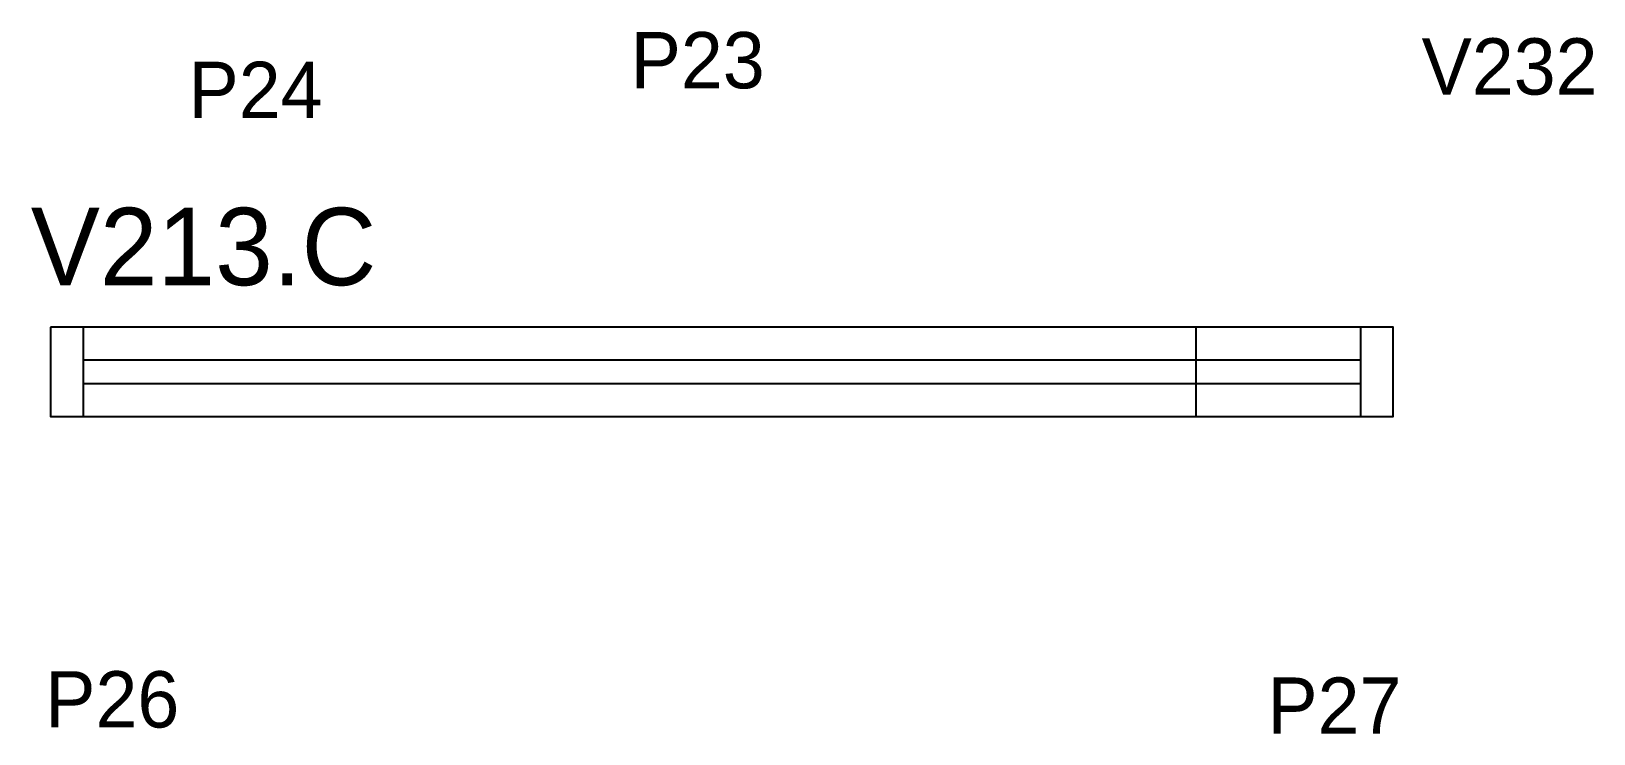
# Model space of a CAD drawing. Header units: metres. Extents: x 2483 to 2815, y 16700 to 16850.
import ezdxf

# ---------------------------------------------------------------- set-up
doc = ezdxf.new("R2010")
doc.units = ezdxf.units.M
for name, color, linetype in [('5', 7, 'Continuous'), ('NOMENCLATURA', 7, 'Continuous'), ('Painéis', 7, 'Continuous'), ('SARR_2.2x7', 7, 'Continuous')]:
    doc.layers.add(name, color=color, linetype=linetype)

msp = doc.modelspace()

# ---------------------------------------------------------------- linework, layer by layer
at = {"layer": 'Painéis', "color": 7, "lineweight": 25}
msp.add_line((2730.68, 16767.64), (2730.68, 16786.64), dxfattribs=at)
msp.add_lwpolyline([(2486.68, 16786.64), (2486.68, 16767.64), (2772.68, 16767.64), (2772.68, 16786.64), (2486.68, 16786.64)], dxfattribs=at)
at = {"layer": 'SARR_2.2x7', "color": 7, "lineweight": 25}
for p, q in [((2493.68, 16786.64), (2493.68, 16767.64)), ((2765.68, 16786.64), (2765.68, 16767.64)), ((2765.68, 16779.64), (2493.68, 16779.64)), ((2493.68, 16774.64), (2765.68, 16774.64))]:
    msp.add_line(p, q, dxfattribs=at)

# ---------------------------------------------------------------- texts
at = {"layer": '5', "color": 7, "lineweight": 25}
for s, p in [('P23', (2610.25, 16837.57)), ('V232', (2778.7, 16836.24)), ('P24', (2516.08, 16831.24)), ('P26', (2485.57, 16701.33)), ('P27', (2745.85, 16699.99))]:
    msp.add_text(s, height=12, dxfattribs=at).set_placement(p)
at = {"layer": 'NOMENCLATURA', "color": 7, "lineweight": 25}
msp.add_text('V213.C', height=16.5, dxfattribs=at).set_placement((2482.5, 16795.61))

doc.saveas('drawing.dxf')
